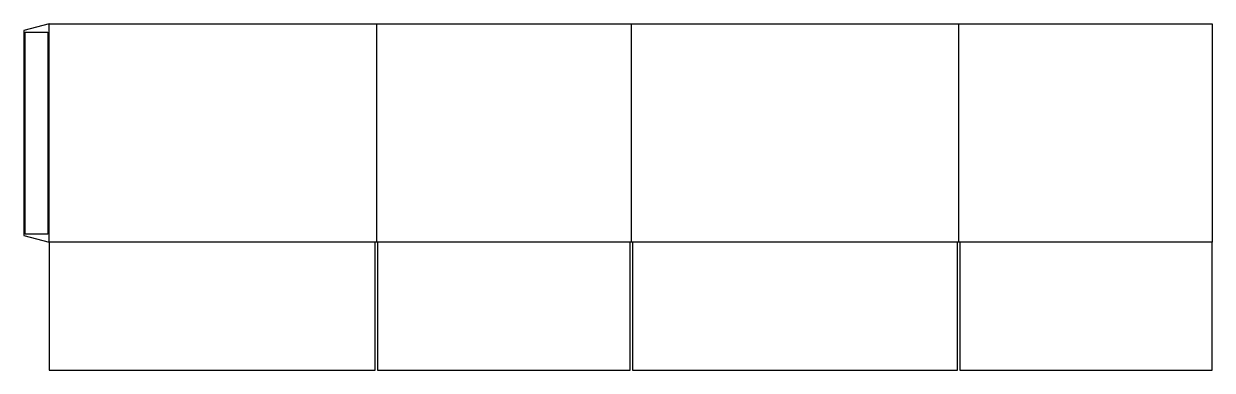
# Model space of a CAD drawing. Header units: millimetres. Extents: x 0 to 1640, y 0 to 478.
import ezdxf

# ---------------------------------------------------------------- set-up
doc = ezdxf.new("R2010")
doc.units = ezdxf.units.MM
for name, color, linetype in [('CREASE', 5, 'CONTINUOUS'), ('CUT', 1, 'CONTINUOUS'), ('GLUE', 2, 'CONTINUOUS')]:
    doc.layers.add(name, color=color, linetype=linetype)

msp = doc.modelspace()

# ---------------------------------------------------------------- linework, layer by layer
at = {"layer": 'CREASE'}
for p, q in [((35, 176.6), (35, 478.2)), ((486.6, 478.2), (486.6, 176.6)), ((838.2, 478.2), (838.2, 176.6)), ((1289.8, 478.2), (1289.8, 176.6)), ((485, 176.6), (35, 176.6)), ((836.6, 176.6), (488.2, 176.6)), ((1288.2, 176.6), (839.8, 176.6)), ((1639.8, 176.6), (1291.4, 176.6))]:
    msp.add_line(p, q, dxfattribs=at)
at = {"layer": 'CUT'}
for p, q in [((35, 478.2), (0, 468.822)), ((35, 478.2), (486.6, 478.2)), ((486.6, 478.2), (838.2, 478.2)), ((838.2, 478.2), (1289.8, 478.2)), ((1289.8, 478.2), (1639.8, 478.2)), ((1639.8, 478.2), (1639.8, 176.6)), ((0, 468.822), (0, 185.978)), ((0, 185.978), (35, 176.6)), ((35, 176.6), (35, 0)), ((486.6, 176.6), (485, 176.6)), ((485, 0), (485, 176.6)), ((488.2, 176.6), (486.6, 176.6)), ((488.2, 176.6), (488.2, 0)), ((838.2, 176.6), (836.6, 176.6)), ((836.6, 0), (836.6, 176.6)), ((839.8, 176.6), (838.2, 176.6)), ((839.8, 176.6), (839.8, 0)), ((1289.8, 176.6), (1288.2, 176.6)), ((1288.2, 0), (1288.2, 176.6)), ((1291.4, 176.6), (1289.8, 176.6)), ((1291.4, 176.6), (1291.4, 0)), ((1639.8, 0), (1639.8, 176.6)), ((35, 0), (485, 0)), ((488.2, 0), (836.6, 0)), ((839.8, 0), (1288.2, 0)), ((1291.4, 0), (1639.8, 0))]:
    msp.add_line(p, q, dxfattribs=at)
at = {"layer": 'GLUE'}
for p, q in [((2, 466.822), (33, 466.822)), ((2, 187.978), (2, 466.822)), ((33, 466.822), (33, 187.978)), ((33, 187.978), (2, 187.978))]:
    msp.add_line(p, q, dxfattribs=at)

doc.saveas('drawing.dxf')
